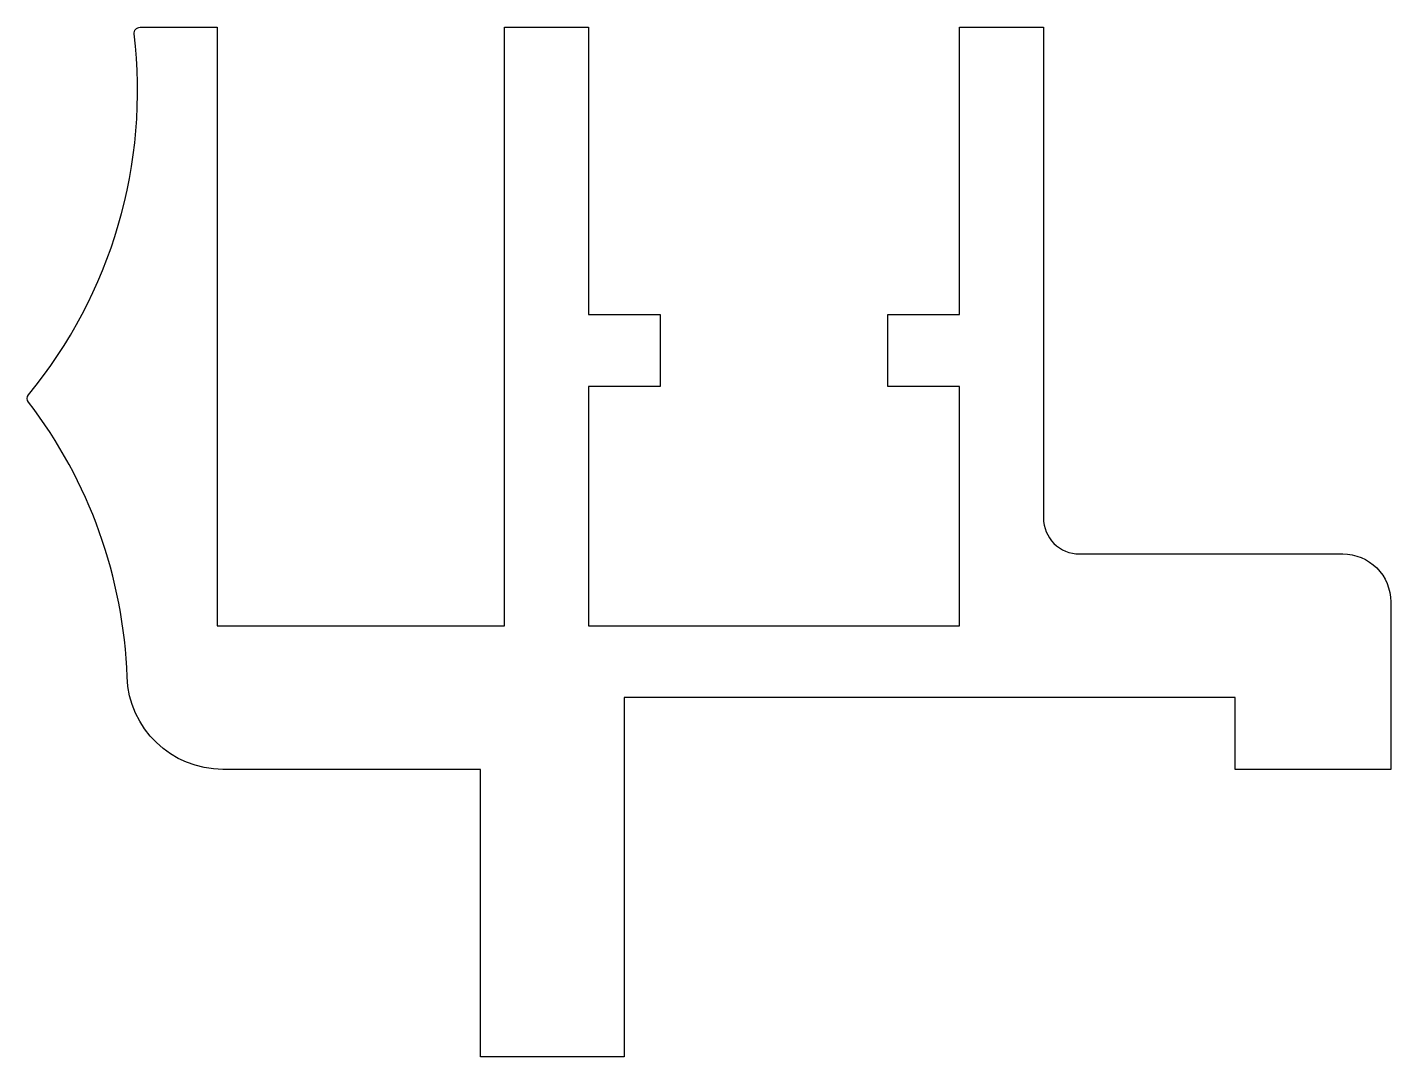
# Model space of a CAD drawing. Extents: x 248.6 to 305.5, y 275.3 to 318.3.
import ezdxf

# ---------------------------------------------------------------- set-up
doc = ezdxf.new("R2010")
doc.units = 0
doc.layers.get('0').update_dxf_attribs({"linetype": 'CONTINUOUS'})

msp = doc.modelspace()

# ---------------------------------------------------------------- linework, layer by layer
msp.add_lwpolyline([(291.035, 297.83, 0.414214), (292.535, 296.33), (303.535, 296.33, -0.414214), (305.535, 294.33), (305.535, 287.33), (299.035, 287.33), (299.035, 290.33), (273.535, 290.33), (273.535, 275.33), (267.535, 275.33), (267.535, 287.33), (256.774, 287.33, -0.404119), (252.776, 291.192, 0.156185), (248.657, 302.672, -0.348751), (248.663, 302.983, 0.204434), (253.071, 318.05, -0.449421), (253.319, 318.33), (256.535, 318.33), (256.535, 293.33), (268.535, 293.33), (268.535, 318.33), (272.035, 318.33), (272.035, 306.33), (275.035, 306.33), (275.035, 303.33), (272.035, 303.33), (272.035, 293.33), (287.535, 293.33), (287.535, 303.33), (284.535, 303.33), (284.535, 306.33), (287.535, 306.33), (287.535, 318.33), (291.035, 318.33)], format="xyb", close=True)

doc.saveas('drawing.dxf')
